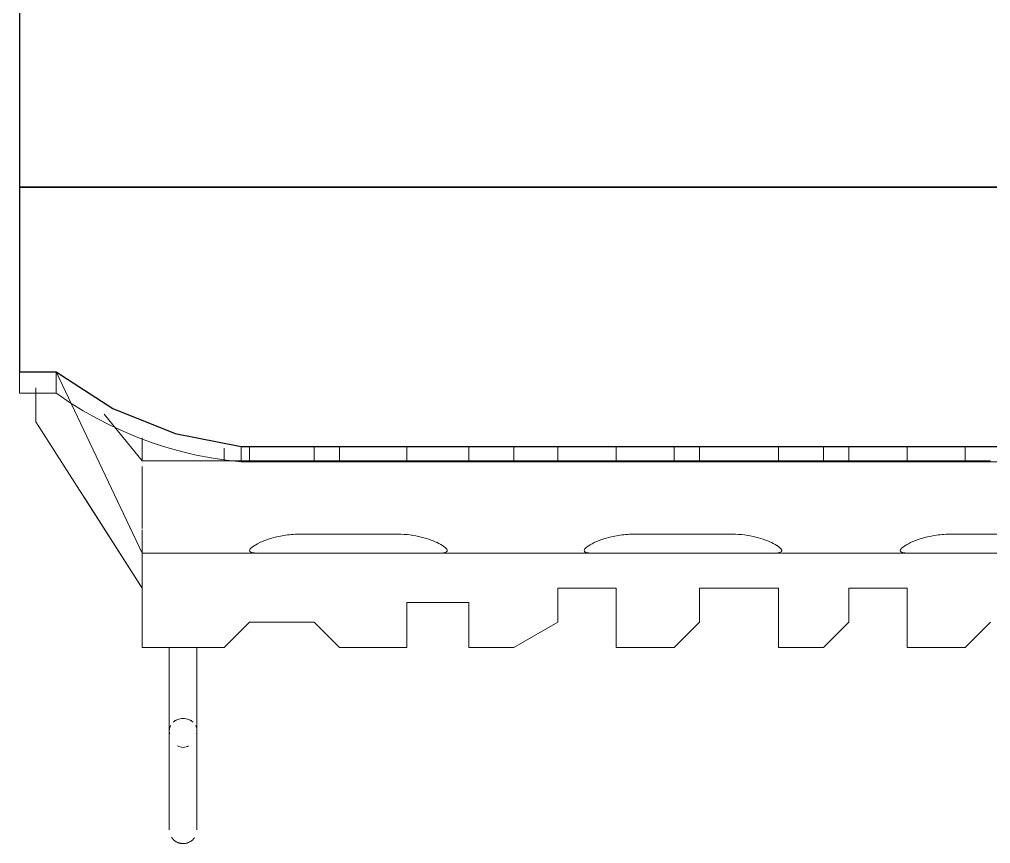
# Model space of a CAD drawing. Header units: inches. Extents: x -10318 to -7858, y -1627 to -453.
# Drawn here: x -8712.705 to -8710.249, y -574.412 to -572.328 of the extents above; entities that cross this region are included whole.
import ezdxf

# ---------------------------------------------------------------- set-up
doc = ezdxf.new("R2010")
doc.units = ezdxf.units.IN
doc.header["$MEASUREMENT"] = 0
doc.layers.add('A-GENM', color=13, linetype='Continuous', lineweight=9)

# ---------------------------------------------------------------- blocks, each defined once
blk = doc.blocks.new('M4_Assault_Rifle_14308 - M4_Assault_Rifle_14308-V7-4-Lower')
at = {"layer": 'A-GENM'}
for p, q in [((7.9411, 1.35), (7.9411, 1.139)), ((7.9411, 1.35), (7.9411, 1.139)), ((8.0111, 1.139), (8.0111, 1.35)), ((8.0111, 1.139), (8.0111, 1.35)), ((5.998, 1.139), (5.9339, 1.0749)), ((6.1448, 1.139), (5.998, 1.139)), ((6.1448, 0.9895), (6.1448, 1.139)), ((6.3567, 1.139), (6.2927, 1.0749)), ((6.4706, 1.139), (6.3567, 1.139)), ((6.4706, 0.9895), (6.4706, 1.139)), ((6.7339, 1.139), (6.6699, 1.0749)), ((6.8807, 1.139), (6.7339, 1.139)), ((6.8807, 0.9895), (6.8807, 1.139)), ((7.1395, 1.139), (7.0286, 1.0749)), ((7.2534, 1.139), (7.1395, 1.139)), ((7.2534, 1.0251), (7.2534, 1.139)), ((7.5808, 1.139), (7.41, 1.139)), ((7.41, 1.139), (7.41, 1.0251)), ((7.6448, 1.0749), (7.5808, 1.139)), ((7.8726, 1.139), (7.8085, 1.0749)), ((8.0797, 1.139), (7.8726, 1.139)), ((8.0797, 0.9007), (8.0797, 1.139)), ((6.2927, 1.0749), (6.2927, 0.9895)), ((6.6699, 1.0749), (6.6699, 0.9895)), ((7.0286, 1.0749), (7.0286, 0.9895)), ((7.8085, 1.0749), (7.6448, 1.0749)), ((7.41, 1.0251), (7.2534, 1.0251)), ((6.2927, 0.9895), (6.1448, 0.9895)), ((6.6699, 0.9895), (6.4706, 0.9895)), ((7.0286, 0.9895), (6.8807, 0.9895)), ((8.3485, 0.5687), (8.0797, 0.9895)), ((8.0797, 0.9007), (8.0797, 0.9895)), ((8.2268, 0.7592), (8.0797, 0.9895)), ((5.7872, 0.9007), (6.0372, 0.9007)), ((6.0372, 0.9007), (6.138, 0.9007)), ((6.4863, 0.9007), (6.138, 0.9007)), ((6.4863, 0.9007), (6.587, 0.9007)), ((6.587, 0.9007), (6.837, 0.9007)), ((6.837, 0.9007), (6.9378, 0.9007)), ((7.3323, 0.9007), (6.9378, 0.9007)), ((7.3323, 0.9007), (7.433, 0.9007)), ((7.433, 0.9007), (7.683, 0.9007)), ((7.683, 0.9007), (7.7838, 0.9007)), ((8.0797, 0.9007), (7.7838, 0.9007)), ((8.2976, 0.4423), (8.0797, 0.9007)), ((8.0797, 0.9007), (8.0797, 0.8789)), ((8.0797, 0.8421), (8.0797, 0.9007)), ((6.0372, 0.8528), (5.7872, 0.8528)), ((6.837, 0.8528), (6.587, 0.8528)), ((7.683, 0.8528), (7.433, 0.8528)), ((8.0797, 0.6821), (8.0797, 0.8385)), ((5.9339, 0.6673), (5.998, 0.6673)), ((5.998, 0.6673), (6.1448, 0.6673)), ((5.998, 0.6673), (5.998, 0.6307)), ((6.1448, 0.6673), (6.2927, 0.6673)), ((6.1448, 0.6673), (6.1448, 0.6307)), ((6.2927, 0.6673), (6.3567, 0.6673)), ((6.2927, 0.6673), (6.2927, 0.6307)), ((6.3567, 0.6673), (6.4706, 0.6673)), ((6.3567, 0.6673), (6.3567, 0.6307)), ((6.4706, 0.6673), (6.6699, 0.6673)), ((6.4706, 0.6673), (6.4706, 0.6307)), ((6.6699, 0.6673), (6.7339, 0.6673)), ((6.6699, 0.6673), (6.6699, 0.6307)), ((6.7339, 0.6673), (6.8807, 0.6673)), ((6.7339, 0.6673), (6.7339, 0.6307)), ((6.8807, 0.6673), (7.0286, 0.6673)), ((6.8807, 0.6673), (6.8807, 0.6307)), ((7.0286, 0.6673), (7.1395, 0.6673)), ((7.0286, 0.6673), (7.0286, 0.6307)), ((7.1395, 0.6673), (7.2534, 0.6673)), ((7.1395, 0.6673), (7.1395, 0.6307)), ((7.2534, 0.6673), (7.41, 0.6673)), ((7.2534, 0.6673), (7.2534, 0.6307)), ((7.41, 0.6673), (7.5808, 0.6673)), ((7.41, 0.6673), (7.41, 0.6307)), ((7.5808, 0.6673), (7.6448, 0.6673)), ((7.5808, 0.6673), (7.5808, 0.6307)), ((7.6448, 0.6673), (7.8085, 0.6673)), ((7.6448, 0.6673), (7.6448, 0.6307)), ((7.8085, 0.6673), (7.8726, 0.6673)), ((7.8085, 0.6673), (7.8085, 0.6307)), ((7.8726, 0.6673), (8.0797, 0.6673)), ((7.8726, 0.6673), (7.8726, 0.6353)), ((8.1755, 0.549), (8.0797, 0.6673)), ((8.0797, 0.6088), (8.0797, 0.6673)), ((8.0797, 0.6673), (8.0797, 0.6088)), ((8.3485, 0.4832), (8.3485, 0.5687))]:
    blk.add_line(p, q, dxfattribs=at)
at = {"layer": 'A-GENM', "flags": 128}
for points in [[(7.9472, 1.6197), (7.9481, 1.6209), (7.9489, 1.622), (7.9498, 1.623), (7.9508, 1.6241), (7.9517, 1.6251), (7.9528, 1.626), (7.9538, 1.6269), (7.9549, 1.6278), (7.9561, 1.6286), (7.9572, 1.6294), (7.9584, 1.6301), (7.9596, 1.6308), (7.9609, 1.6314), (7.9621, 1.632), (7.9634, 1.6326), (7.9648, 1.633), (7.9661, 1.6335), (7.9674, 1.6338), (7.9688, 1.6342), (7.9702, 1.6344), (7.9715, 1.6346), (7.9729, 1.6348), (7.9743, 1.6349), (7.9757, 1.6349), (7.9761, 1.6349)], [(7.9761, 1.6349), (7.9775, 1.6349), (7.9789, 1.6348), (7.9803, 1.6347), (7.9817, 1.6345), (7.9831, 1.6342), (7.9844, 1.6339), (7.9858, 1.6336), (7.9871, 1.6332), (7.9884, 1.6327), (7.9897, 1.6322), (7.991, 1.6316), (7.9923, 1.631), (7.9935, 1.6303), (7.9947, 1.6296), (7.9959, 1.6288), (7.997, 1.628), (7.9981, 1.6272), (7.9992, 1.6263), (8.0002, 1.6253), (8.0012, 1.6243), (8.0021, 1.6233), (8.0031, 1.6223), (8.0039, 1.6212), (8.0048, 1.62), (8.0055, 1.6189)], [(7.9411, 1.6), (7.9411, 1.5999), (7.9411, 1.5996), (7.9411, 1.5991), (7.9411, 1.5984), (7.9411, 1.5975), (7.9411, 1.5964), (7.9411, 1.5951), (7.9411, 1.5936), (7.9411, 1.592), (7.9411, 1.5901), (7.9411, 1.5881), (7.9411, 1.5858), (7.9411, 1.5834), (7.9411, 1.5809), (7.9411, 1.5781), (7.9411, 1.5752), (7.9411, 1.5722), (7.9411, 1.5689), (7.9411, 1.5656), (7.9411, 1.5621), (7.9411, 1.5584), (7.9411, 1.5546), (7.9411, 1.5507), (7.9411, 1.5467), (7.9411, 1.5425), (7.9411, 1.5382), (7.9411, 1.5339), (7.9411, 1.5294), (7.9411, 1.5249), (7.9411, 1.5203), (7.9411, 1.5156), (7.9411, 1.5108), (7.9411, 1.506), (7.9411, 1.5011), (7.9411, 1.4962), (7.9411, 1.4913), (7.9411, 1.4863), (7.9411, 1.4813), (7.9411, 1.4763), (7.9411, 1.4713), (7.9411, 1.4663), (7.9411, 1.4613), (7.9411, 1.4564), (7.9411, 1.4515), (7.9411, 1.4466), (7.9411, 1.4417), (7.9411, 1.4369), (7.9411, 1.4322), (7.9411, 1.4275), (7.9411, 1.423), (7.9411, 1.4185), (7.9411, 1.414), (7.9411, 1.4097), (7.9411, 1.4055), (7.9411, 1.4014), (7.9411, 1.3974), (7.9411, 1.3936), (7.9411, 1.3898), (7.9411, 1.3862), (7.9411, 1.3828), (7.9411, 1.3795), (7.9411, 1.3763), (7.9411, 1.3734), (7.9411, 1.3705), (7.9411, 1.3679), (7.9411, 1.3654), (7.9411, 1.3631), (7.9411, 1.3609), (7.9411, 1.359), (7.9411, 1.3572), (7.9411, 1.3556), (7.9411, 1.3542), (7.9411, 1.353), (7.9411, 1.352), (7.9411, 1.3512), (7.9411, 1.3506), (7.9411, 1.3502), (7.9411, 1.35)], [(8.0111, 1.35), (8.0111, 1.3501), (8.0111, 1.3504), (8.0111, 1.3509), (8.0111, 1.3516), (8.0111, 1.3525), (8.0111, 1.3536), (8.0111, 1.3548), (8.0111, 1.3563), (8.0111, 1.358), (8.0111, 1.3598), (8.0111, 1.3619), (8.0111, 1.3641), (8.0111, 1.3665), (8.0111, 1.3691), (8.0111, 1.3718), (8.0111, 1.3747), (8.0111, 1.3778), (8.0111, 1.381), (8.0111, 1.3844), (8.0111, 1.3879), (8.0111, 1.3915), (8.0111, 1.3953), (8.0111, 1.3993), (8.0111, 1.4033), (8.0111, 1.4074), (8.0111, 1.4117), (8.0111, 1.4161), (8.0111, 1.4205), (8.0111, 1.4251), (8.0111, 1.4297), (8.0111, 1.4344), (8.0111, 1.4391), (8.0111, 1.444), (8.0111, 1.4488), (8.0111, 1.4537), (8.0111, 1.4587), (8.0111, 1.4636), (8.0111, 1.4686), (8.0111, 1.4736), (8.0111, 1.4786), (8.0111, 1.4836), (8.0111, 1.4886), (8.0111, 1.4936), (8.0111, 1.4985), (8.0111, 1.5034), (8.0111, 1.5082), (8.0111, 1.513), (8.0111, 1.5177), (8.0111, 1.5224), (8.0111, 1.527), (8.0111, 1.5315), (8.0111, 1.5359), (8.0111, 1.5402), (8.0111, 1.5444), (8.0111, 1.5485), (8.0111, 1.5525), (8.0111, 1.5564), (8.0111, 1.5601), (8.0111, 1.5637), (8.0111, 1.5672), (8.0111, 1.5705), (8.0111, 1.5736), (8.0111, 1.5766), (8.0111, 1.5794), (8.0111, 1.5821), (8.0111, 1.5846), (8.0111, 1.5869), (8.0111, 1.589), (8.0111, 1.591), (8.0111, 1.5928), (8.0111, 1.5943), (8.0111, 1.5957), (8.0111, 1.5969), (8.0111, 1.5979), (8.0111, 1.5987), (8.0111, 1.5993), (8.0111, 1.5997), (8.0111, 1.5999)], [(7.9411, 1.35), (7.9411, 1.3501), (7.9411, 1.3504), (7.9411, 1.3509), (7.9411, 1.3516), (7.9411, 1.3525), (7.9411, 1.3536), (7.9411, 1.3548), (7.9411, 1.3563), (7.9411, 1.358), (7.9411, 1.3598), (7.9411, 1.3619), (7.9411, 1.3641), (7.9411, 1.3665), (7.9411, 1.3691), (7.9411, 1.3718), (7.9411, 1.3747), (7.9411, 1.3778), (7.9411, 1.381), (7.9411, 1.3844), (7.9411, 1.3879)], [(8.0111, 1.3898), (8.0111, 1.3862), (8.0111, 1.3828), (8.0111, 1.3795), (8.0111, 1.3763), (8.0111, 1.3734), (8.0111, 1.3705), (8.0111, 1.3679), (8.0111, 1.3654), (8.0111, 1.3631), (8.0111, 1.3609), (8.0111, 1.359), (8.0111, 1.3572), (8.0111, 1.3556), (8.0111, 1.3542), (8.0111, 1.353), (8.0111, 1.352), (8.0111, 1.3512), (8.0111, 1.3506), (8.0111, 1.3502), (8.0111, 1.35)]]:
    blk.add_lwpolyline(points, dxfattribs=at)
at = {"layer": 'A-GENM'}
for points in [[(7.9622, 1.3878), (7.9642, 1.3889), (7.9686, 1.3906), (7.9735, 1.3917), (7.9761, 1.392)], [(7.9622, 1.3878), (7.9642, 1.3889), (7.9686, 1.3906), (7.9735, 1.3917), (7.9761, 1.392)], [(7.9761, 1.392), (7.9787, 1.3917), (7.9836, 1.3906), (7.988, 1.3889), (7.99, 1.3878)], [(7.9761, 1.392), (7.9787, 1.3917), (7.9837, 1.3906), (7.9881, 1.3889), (7.9901, 1.3877)], [(7.944, 1.3367), (7.9433, 1.3383), (7.9421, 1.3416), (7.9411, 1.3468), (7.9411, 1.3521), (7.9415, 1.3557), (7.9419, 1.3575)], [(7.944, 1.3367), (7.9433, 1.3383), (7.9421, 1.3416), (7.9411, 1.3468), (7.9411, 1.3521), (7.9415, 1.3557), (7.9419, 1.3575)], [(8.0103, 1.3575), (8.0107, 1.3557), (8.0111, 1.3521), (8.0111, 1.3468), (8.0102, 1.3416), (8.0089, 1.3383), (8.0082, 1.3367)], [(8.0103, 1.3575), (8.0107, 1.3557), (8.0111, 1.3521), (8.0111, 1.3468), (8.0102, 1.3416), (8.0089, 1.3383), (8.0082, 1.3367)], [(7.9761, 1.3189), (7.9735, 1.319), (7.9685, 1.3195), (7.9616, 1.3212), (7.9555, 1.3241), (7.9522, 1.3266), (7.9507, 1.3279)], [(7.9617, 1.3214), (7.9596, 1.3221), (7.9555, 1.3241), (7.9522, 1.3266), (7.9507, 1.3279)], [(8.0015, 1.3279), (8, 1.3266), (7.9967, 1.3241), (7.9906, 1.3212), (7.9837, 1.3195), (7.9787, 1.319), (7.9761, 1.3189)], [(8.0015, 1.3279), (8, 1.3266), (7.9967, 1.3241), (7.9926, 1.3221), (7.9905, 1.3214)]]:
    blk.add_open_spline(points, degree=3, dxfattribs=at)
for points, knots in [([(6.138, 0.9007), (6.1443, 0.9007), (6.1543, 0.9002), (6.1624, 0.8973), (6.1627, 0.8921), (6.1521, 0.8813), (6.126, 0.8681), (6.0935, 0.8591), (6.0695, 0.8544), (6.0505, 0.8529), (6.0372, 0.8528)], [0, 0, 0, 0, 0.111111, 0.222222, 0.333333, 0.444444, 0.722222, 0.791667, 0.861111, 1, 1, 1, 1]), ([(6.587, 0.8528), (6.5764, 0.8529), (6.556, 0.8541), (6.527, 0.8597), (6.5022, 0.8676), (6.4808, 0.8771), (6.4656, 0.887), (6.46, 0.8952), (6.4666, 0.8999), (6.4784, 0.9007), (6.4863, 0.9007)], [0, 0, 0, 0, 0.111111, 0.222222, 0.333333, 0.444444, 0.583333, 0.722222, 0.861111, 1, 1, 1, 1]), ([(6.9378, 0.9007), (6.944, 0.9007), (6.9541, 0.9002), (6.9622, 0.8973), (6.9625, 0.8921), (6.9519, 0.8813), (6.9258, 0.8681), (6.8933, 0.8591), (6.8693, 0.8544), (6.8503, 0.8529), (6.837, 0.8528)], [0, 0, 0, 0, 0.111111, 0.222222, 0.333333, 0.444444, 0.722222, 0.791667, 0.861111, 1, 1, 1, 1]), ([(7.433, 0.8528), (7.4224, 0.8529), (7.402, 0.8541), (7.373, 0.8597), (7.3482, 0.8676), (7.3268, 0.8771), (7.3116, 0.887), (7.3061, 0.8952), (7.3126, 0.8999), (7.3245, 0.9007), (7.3323, 0.9007)], [0, 0, 0, 0, 0.111111, 0.222222, 0.333333, 0.444444, 0.583333, 0.722222, 0.861111, 1, 1, 1, 1]), ([(7.7838, 0.9007), (7.7901, 0.9007), (7.8001, 0.9002), (7.8082, 0.8973), (7.8085, 0.8921), (7.7979, 0.8813), (7.7718, 0.8681), (7.7393, 0.8591), (7.7153, 0.8544), (7.6963, 0.8529), (7.683, 0.8528)], [0, 0, 0, 0, 0.111111, 0.222222, 0.333333, 0.444444, 0.722222, 0.791667, 0.861111, 1, 1, 1, 1])]:
    blk.add_open_spline(points, degree=3, knots=knots, dxfattribs=at)
blk = doc.blocks.new('Plasma_Rifle_Gun_19964 - Plasma_Rifle_Gun_19964-V8-4-Lower')
at = {"layer": 'A-GENM'}
for p, q in [((28.9564, 0.6948), (23.7321, 0.6948)), ((28.9564, 0.6552), (28.9564, 0.6948)), ((29.5176, 0.5209), (29.4246, 0.5209)), ((29.4246, 0.5209), (29.4246, 0.4668)), ((29.5176, 0.5209), (29.5176, 0.4668))]:
    blk.add_line(p, q, dxfattribs=at)
at = {"layer": 'A-GENM', "lineweight": 30}
for p, q in [((28.9564, 0.6552), (23.7321, 0.6552)), ((29.5176, 0.4668), (29.4246, 0.4668)), ((29.5176, 0), (29.5176, 0.4668)), ((29.5176, 0), (21.7544, 0)), ((21.7544, 0), (29.5176, 0)), ((29.5176, -0.4668), (29.5176, 0))]:
    blk.add_line(p, q, dxfattribs=at)
at = {"layer": 'A-GENM', "flags": 128}
blk.add_lwpolyline([(28.9564, 0.6948), (28.9947, 0.6904), (29.0327, 0.6846), (29.0705, 0.6772), (29.108, 0.6683), (29.145, 0.6579), (29.1817, 0.646), (29.2178, 0.6327), (29.2533, 0.618), (29.2883, 0.6018), (29.3226, 0.5843), (29.3561, 0.5654), (29.3888, 0.5451), (29.4208, 0.5236), (29.4246, 0.5209)], dxfattribs=at)
at = {"layer": 'A-GENM', "lineweight": 30, "flags": 128}
blk.add_lwpolyline([(29.4246, 0.4668), (29.2815, 0.5592), (29.1236, 0.6225), (28.9564, 0.6552)], dxfattribs=at)

msp = doc.modelspace()

# ---------------------------------------------------------------- block references
at = {"layer": 'A-GENM', "rotation": 180}
for name, p in [('M4_Assault_Rifle_14308 - M4_Assault_Rifle_14308-V7-4-Lower', (-8704.3152, -572.7769)), ('Plasma_Rifle_Gun_19964 - Plasma_Rifle_Gun_19964-V8-4-Lower', (-8683.1878, -572.7524))]:
    msp.add_blockref(name, p, dxfattribs=at)

doc.saveas('drawing.dxf')
